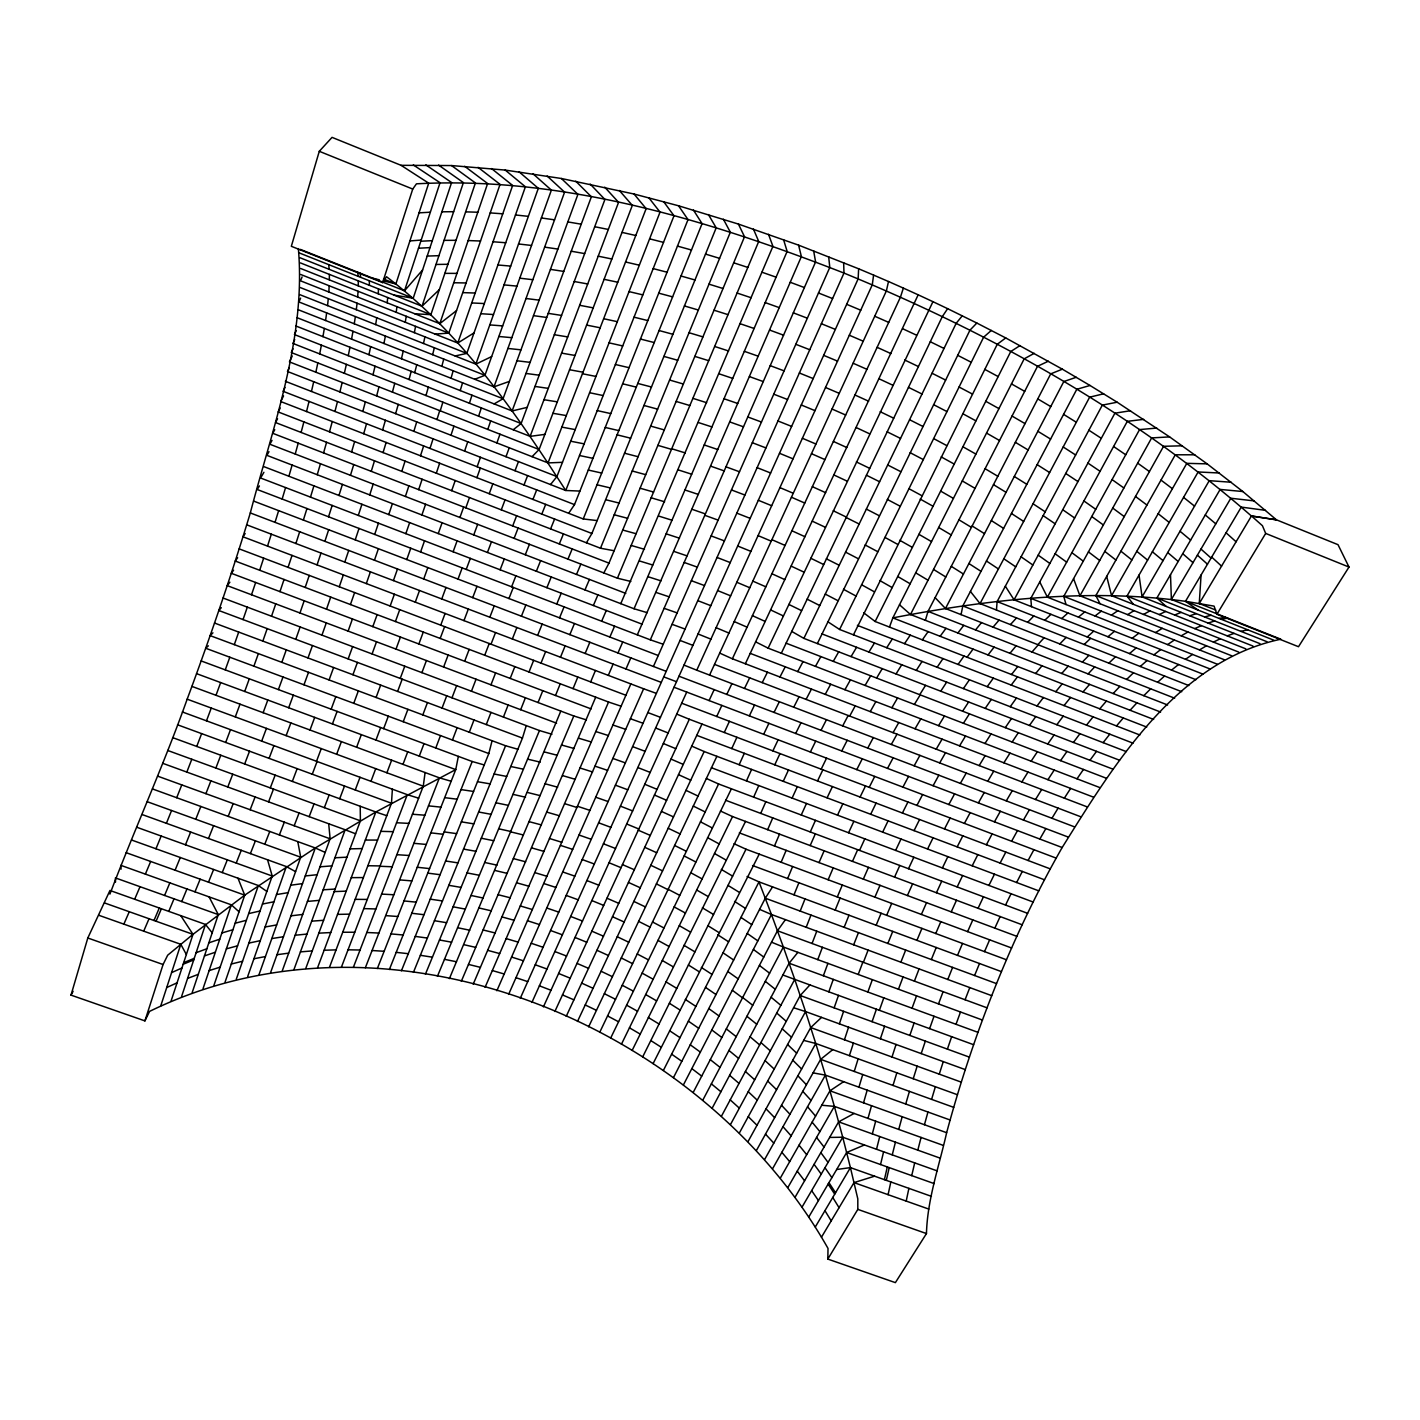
<?xml version="1.0" encoding="UTF-8"?>
<svg xmlns="http://www.w3.org/2000/svg" width="1420" height="1420" viewBox="0 0 1420 1420"><rect width="100%" height="100%" fill="white"/><g stroke="black" fill="none" stroke-linecap="round" stroke-linejoin="round"><path stroke-width="1.5" d="M358.284 285.864L358.302 280.894M109.908 894.121C134.634 829.28 163.726 764.972 187.174 699.172C210 637.722 231.3 575.686 250.311 512.939C272.746 426.852 306.188 338.776 298.36 248.589M889.47 627.072L892.843 617.878C988.923 599.364 1087.968 588.128 1185.505 601.317L1280.84 639.213C1176.736 661.188 1114.505 763.694 1062.16 847.527C1028.524 906.386 1000.851 968.546 977.972 1032.34C966.186 1065.355 955.731 1098.831 946.643 1132.698C939.153 1166.033 927.366 1199.35 926.461 1233.572L895.381 1282.633L827.824 1259.079L828.02 1248.428C700.894 1023.483 389.861 894.298 149.579 1011.377L144.911 1020.891L71 995.118L87.809 937.999L109.961 890.464L205.492 924.438L212.201 932.816M378.288 293.816L378.465 288.899M579.91 491.072L565.746 490.486C515.336 412.421 461.482 333.363 386.506 276.74L382.619 282.598L291.331 246.299L319.287 151.301L332.049 137.367L401.061 165.323L451.524 165.554L505.218 170.08L561.397 178.494L634.048 194.025L678.529 205.776L738.418 224.076L798.59 245.145L858.639 268.788L858.141 278.87L531.897 1002.449M328.836 292.023L329.192 285.757M329.476 967.304L391.476 803.259L392.381 789.183M1215.715 610.05L1199.261 603.518L1201.071 575.011M357.662 297.029L358.053 291.26M996.449 610.05L997.124 601.565L1102.328 405.126L1117.149 402.215L1169.619 436.898L1207.142 463.861L1242.837 491.533L1276.456 519.827L1338.013 544.677L1349 567.059L1298.501 646.721L1216.905 614.274L1214.1 606.127L1185.505 601.317L1241.257 507.1L1265.504 510.348M387.216 302.815L387.678 297.543M327.558 305.602L328.286 298.626M356.296 309.72L357.077 303.188M396.215 312.311L396.925 306.667M353.367 967.322L423.267 786.183L425.095 772.533M858.639 268.788L873.584 275.089L872.288 284.817L696.759 670.204L683.996 665.092M325.57 320.512L326.653 312.897M354.255 323.778L355.373 316.571M375.661 324.594L376.744 317.796M405.268 322.269L406.226 316.287M322.943 336.647L324.346 328.428M351.556 339.131L352.994 331.304M414.356 332.67L415.563 326.351M319.695 353.899L321.399 345.131M458.341 756.381L455.749 769.604L377.365 968.493M383.915 343.48L385.406 336.061M961.056 614.611L962.813 605.932L1076.786 389.293L1090.01 385.477L1117.149 402.215M348.255 355.674L349.977 347.261M368.952 354.716L370.673 346.658M906.208 1201.089L908.889 1188.362M315.844 372.2L317.849 362.934M888.086 1194.681L890.837 1181.955M423.497 343.48L424.935 336.842M873.584 275.089L888.494 281.515L886.382 290.905L709.574 675.103M344.35 373.3L346.373 364.354M886.311 1180.357L889.222 1167.63M884.394 1179.665L887.305 1166.938M311.459 391.441L313.714 381.714M401.452 358.763L403.227 351.095M911.729 1175.636L914.693 1162.891M372.998 374.791L375.058 366.2M880.542 1164.542L883.595 1151.797M432.656 354.698L434.342 347.758M339.895 391.92L342.184 382.495M306.525 411.551L309.045 401.398M892.257 1154.886L895.434 1142.159M876.513 1149.277L879.726 1136.55M401.416 970.783L488.817 753.558L492.083 740.725M414.711 372.697L416.752 364.78M917.817 1150.147L921.065 1137.438M334.942 411.463L337.481 401.594M376.637 395.949L378.998 386.861M409.049 379.53L411.196 371.312M301.111 432.425L303.88 421.9M392.417 392.115L394.76 383.329M441.833 366.307L443.75 359.082M872.324 1133.906L875.678 1121.179M362.81 411.445L365.366 401.86M329.476 431.822L332.262 421.545M898.736 1129.432L902.179 1116.723M295.218 454.027L298.218 443.146M867.993 1118.428L871.507 1105.718M924.438 1124.729L927.952 1112.037M323.565 452.927L326.582 442.294M395.63 413.664L398.257 404.398M451.027 378.27L453.157 370.762M363.697 433.739L366.537 423.746M425.964 395.559L428.361 387.11M863.537 1102.843L867.176 1090.152M288.899 476.25L292.112 465.05M382.601 429.994L385.423 420.249M351.592 451.968L354.627 441.567M905.729 1104.032L909.421 1091.377M317.228 474.724L320.458 463.754M925.379 620.309L928.023 611.381L1050.711 373.868L1062.355 369.182L1090.01 385.477M282.154 499.041L285.58 487.575M858.94 1087.188L862.721 1074.532M931.591 1099.382L935.372 1086.744M460.222 390.589L462.565 382.814M310.483 497.124L313.909 485.853M350.474 475.309L353.74 464.571M383.063 452.589L386.133 442.454M413.859 431.325L416.717 421.9M440.236 410.824L442.862 402.18M425.432 974.173L522.453 738.08L526.27 725.62M893.002 1085.448L896.836 1072.81M275.036 522.347L278.639 510.632M371.259 471.334L374.489 460.825M436.969 419.521L439.721 410.628M854.236 1071.461L858.141 1058.823M338.972 495.473L342.397 484.397M303.365 520.075L306.969 508.537M913.237 1078.738L917.16 1066.154M267.528 546.114L271.327 534.186M328.552 516.791L332.156 505.431M469.416 403.227L471.972 395.204M369.733 494.923L373.194 484.06M401.789 471.369L405.073 461.109M849.391 1055.646L853.42 1043.043M939.259 1074.159L943.27 1061.61M295.892 543.505L299.673 531.737M420.498 455.784L423.639 445.951M429.994 448.418L433.082 438.815M144.911 1020.891L163.069 964.517L167.684 955.198L192.996 934.342L244.719 895.15L315.311 847.971L375.839 811.991L455.749 769.604L196.563 673.648M382.619 282.598L412.741 189.055L416.468 183.819C563.775 175.956 708.26 220.118 843.977 273.066C990.645 333.256 1131.687 411.321 1251.428 516.028L1276.456 519.827L1251.464 515.957L1199.261 603.518M888.494 281.515L903.368 288.1L900.457 297.117L732.383 658.791L719.745 653.111M358.302 515.442L361.923 504.278M450.974 435.265L453.938 426.16M891.991 1057.013L896.055 1044.463M259.683 570.272L263.658 558.149M160.726 1005.963L180.801 944.3L98.974 915.332M383.453 280.858L395.896 283.929L428.716 183.162L401.061 165.323M324.878 541.34L328.677 529.731M171.039 1001.171L192.996 934.342L180.748 915.634M300.348 249.387L404.505 290.798L440.04 182.701L413.327 164.951M288.065 567.379L292.023 555.397M844.438 1039.777L848.574 1027.21M181.529 996.698L205.492 924.438M394.21 295.147L413.22 298.218L451.595 182.523L425.84 164.88M355.231 539.866L359.029 528.435M388.76 514.59L392.399 503.638M405.374 496.467L408.889 485.871M478.611 416.184L481.344 407.913M921.207 1053.587L925.361 1041.091M317.068 564.894L321.009 553.072M418.669 489.651L422.13 479.25M251.517 594.767L255.653 582.484M192.197 992.544L218.29 914.604L209.077 896.872M299.886 257.695L422.024 306.188L463.399 182.594L438.567 165.093M374.685 534.435L378.465 523.163M436.313 473.215L439.65 463.222M880.382 1038.765L884.589 1026.234M279.953 591.643L284.053 579.466M344.794 562.107L348.734 550.428M203.007 988.728L231.371 904.842L120.806 865.33L121.073 869.146M414.835 313.767L430.881 314.672L475.416 182.931L451.524 165.554M305.176 587.454L309.258 575.402M464.589 451.081L467.748 441.798M839.362 1023.856L843.604 1011.306M213.976 985.214L244.719 895.15L237.992 878.234M300.596 268.469L439.792 323.671L487.628 183.517L464.677 166.3M947.406 1049.114L951.648 1036.689M243.051 619.582L247.328 607.139M339.273 586.762L343.356 574.869M374.454 560.226L378.412 548.706M909.83 1035.428L914.107 1022.986M271.522 616.227L275.764 603.89M299.957 612.996L304.182 600.766M225.088 982.036L258.351 885.53L131.527 840.001M435.106 334.073L448.773 333.132L500.053 184.351L478.025 167.311M405.836 533.654L409.652 522.613M421.9 514.981L425.592 504.26M487.77 429.426L490.699 420.923M872.075 1021.69L876.406 1009.212M326.511 609.18L330.718 597.092M366.325 583.584L370.407 571.834M236.306 979.161L272.214 876.016L267.563 859.792M302.105 276.953L300.49 280.805L457.772 343.036L512.638 185.434L491.551 168.572M451.684 490.681L455.216 480.546M834.143 1007.863L838.51 995.367M234.3 644.627L238.72 632.077M262.842 641.077L267.208 628.616M350.42 604.547L354.627 592.566M449.394 978.646L560.811 711.101M295.768 639.319L300.135 626.966M247.648 976.605L286.343 866.573L142.089 814.53M455.074 355.958L466.807 353.402L525.4 186.765L505.218 170.08M406.777 559.551L410.77 548.226M477.138 466.754L480.475 457.275M321.95 635.148L326.298 622.883M393.411 580.585L397.511 568.994M259.097 974.369L300.703 857.218L297.792 841.616M299.638 294.579L475.86 364.159L538.322 188.31L519.063 171.82M420.586 551.972L424.527 540.825M929.621 1028.648L934.005 1016.258M348.113 631.101L352.444 618.96M438.248 533.583L442.099 522.755M476.907 477.688L480.351 467.997M496.893 442.933L500 434.2M879.388 1010.294L883.808 997.869M253.878 666.193L258.387 653.608M281.817 662.341L286.29 649.845M307.998 657.957L312.453 645.55M390.163 606.02L394.387 594.234M270.634 972.434L315.311 847.971L152.472 788.934M474.741 379.264L484.93 375.324L551.386 190.102L533.05 173.826M828.818 991.834L833.274 979.392M225.265 669.885L229.809 657.229M372.803 626.646L377.134 614.629M459.92 517.484L463.683 507.029M465.813 507.845L469.505 497.568M348.166 658.933L352.621 646.65M395.434 621.534L399.73 609.659M423.728 578.987L427.846 567.592M282.278 970.801L330.132 838.812L328.695 823.76M298.076 309.666L493.983 386.861L564.592 192.126L547.161 176.044M278.391 689.587L282.988 677.003M303.969 684.813L308.53 672.299M329.085 679.967L333.611 667.524M372.075 653.946L376.513 641.787M415.279 602.151L419.521 590.507M956.015 1024.299L960.506 1011.998M244.702 691.469L249.316 678.813M352.923 674.748L357.432 662.412M293.976 969.487L345.166 829.759L162.661 763.285M494.142 403.919L503.053 398.736L577.922 194.345L561.397 178.494M453.122 551.776L457.116 540.825M867.833 992.03L872.359 979.658M912.048 1008.218L916.539 995.864M216 695.303L220.668 682.576M288.686 707.764L293.336 695.143M396.002 649.117L400.44 637.047M489.226 493.716L492.846 483.865M505.981 456.707L509.265 447.761M823.369 975.753L827.913 963.363M263.126 712.716L267.812 700.024M331.18 709.183L335.812 696.652M353.757 703.326L358.355 690.865M441.762 598.956L446.004 587.472M305.761 968.458L360.396 820.813L360.219 806.276M295.821 325.979L512.105 410.966L591.377 196.794L575.739 181.174M473.747 534.932L477.67 524.335M235.294 716.905L240.015 704.178M310.004 730.022L314.707 717.384M332.44 723.952L337.108 711.384M376.087 697.486L380.666 685.115M400.245 678.423L404.771 666.228M418.864 643.988L423.284 632.06M458.021 579.094L462.192 567.894M286.13 735.649L290.869 722.957M397.618 691.433L402.197 679.168M440.733 625.173L445.099 613.458M466.222 569.438L470.339 558.379M317.583 967.73L375.839 811.991L386.772 815.701M513.241 429.745L521.122 423.515L604.92 199.457L590.188 184.067M206.486 720.827L211.26 708.065M261.67 741.134L266.445 728.389M336.647 754.268L341.404 741.63M356.615 747.24L361.337 734.655M375.98 740.068L380.666 727.555M383.648 728.655L388.317 716.177M403.245 721.733L407.913 709.343M421.9 672.654L426.426 660.548M440.182 638.45L444.62 626.646M817.778 959.636L822.411 947.3M858.212 974.475L862.845 962.156M898.452 989.243L903.067 976.96M938.496 1003.922L943.093 991.675M269.09 758.369L273.9 745.624M316.5 761.28L321.275 748.588M312.276 774.219L317.086 761.493M355.248 789.981L360.023 777.29M370.975 781.319L375.732 768.664M386.879 772.782L391.636 760.179M402.978 764.368L407.717 751.819M422.823 714.899L427.455 702.598M515.016 470.73L518.46 461.589M501.278 509.851L505.059 499.858M294.721 339.575L292.928 343.427L530.121 436.366L618.57 202.315L604.725 187.174M443.626 667.009L448.152 655.028M225.673 742.447L230.502 729.667M292.325 781.426L297.153 768.664M324.346 807.66L329.174 794.916M339.7 798.75L344.51 786.041M487.433 552.469L491.497 541.748M463.967 620.611L468.334 609.056M472.718 597.642L476.996 586.336M419.29 756.115L424.012 743.636M442.064 708.047L446.714 695.835M435.78 748.003L440.484 735.596M244.666 763.978L249.53 751.198M309.169 816.66L314.033 803.897M451.986 697.806L456.619 685.683M452.447 740.033L457.151 727.697M196.741 746.441L201.64 733.625M270.279 787.922L275.161 775.142M294.188 825.748L299.087 812.985M341.404 967.18L407.291 794.667L418.634 798.182M532.056 456.672L539.103 449.501L632.326 205.385L619.351 190.493M464.659 661.259L469.186 649.401M215.875 768.06L220.792 755.245M268.575 801.874L273.492 789.094M471.44 691.238L476.055 679.221M469.292 732.223L473.996 719.976M812.062 943.483L816.766 931.2M863.378 962.369L868.099 950.122M914.391 981.113L919.095 968.919M227.786 787.017L232.738 774.219M250.151 809.755L255.103 796.957M279.385 834.942L284.32 822.162M523.998 484.966L527.619 475.629M512.691 525.95L516.614 515.779M500.124 569.793L504.313 558.947M292.236 356.012L289.431 361.887L548.031 462.92L646.135 208.651L634.048 194.025M489.829 617.238L494.231 605.843M484.717 655.259L489.243 643.526M486.297 724.573L491 712.414M965.085 999.751L969.789 987.592M186.819 772.09L191.806 759.256M264.794 844.226L269.764 831.463M514.111 538.375L518.122 528.045M491.018 644.201L495.527 632.592M490.965 684.83L495.598 672.92M473.215 984.167L595.708 697.184M205.9 793.673L210.905 780.858M365.348 967.765L439.419 777.841L451.152 781.266M550.516 484.557L556.906 476.57L660.034 212.112L648.816 197.753M503.425 717.064L508.129 705.012M228.194 816.393L233.199 803.596M250.399 853.597L255.405 840.835M511.608 586.797L515.904 575.828M508.946 598.53L513.294 587.436M510.206 678.423L514.839 666.637M806.187 927.295L810.98 915.083M532.926 499.432L536.689 489.9M512.354 638.982L516.88 627.516M520.678 709.716L525.4 697.77M853.668 944.797L858.461 932.62M176.701 797.721L181.778 784.905M236.217 863.04L241.258 850.296M525.293 554.759L529.429 544.286M521.424 616.191L525.861 604.991M900.866 962.192L905.676 950.051M947.797 979.481L952.607 967.393M195.765 819.269L200.841 806.471M208.509 838.492L213.586 825.712M389.382 969.505L472.203 761.51L484.238 764.954M568.657 513.294L574.514 504.615L688.025 219.603L678.529 205.776M529.003 671.997L533.654 660.335M222.23 872.572L227.324 859.846M538.056 702.527L542.777 690.706M800.17 911.09L805.034 898.931M541.801 514.093L545.688 504.384M536.352 571.248L540.612 560.651M283.538 395.949L280.698 401.523L583.247 518.957L702.083 223.632L693.457 210.089M537.63 635.397L542.174 624.108M540.984 663.122L545.635 651.602M844.137 927.331L849 915.208M166.406 823.298L171.571 810.518M185.487 844.793L190.635 832.049M208.491 882.175L213.621 869.484M555.522 695.498L560.243 683.801M887.855 943.466L892.736 931.396M413.433 972.345L505.573 745.748L517.856 749.263M586.424 542.795L591.891 533.494L716.195 227.821L708.42 214.562M194.984 891.831L200.167 879.193M550.587 528.932L554.616 519.045M546.878 587.702L551.244 576.964M793.993 894.831L798.91 882.743M931.343 959.529L936.241 947.495M560.474 657.229L565.142 645.851M835.173 910.078L840.107 898.043M974.599 975.505L979.498 963.523M155.951 848.769L161.188 836.043M175.086 870.211L180.304 857.52M556.764 604.05L561.22 593.205M559.551 617.842L564.077 606.855M277.557 418.758L275.551 422.556L600.482 548.226L730.341 232.188L723.401 219.23M573.059 688.629L577.816 677.056M181.742 901.576L186.961 888.973M559.303 543.949L563.456 533.902M787.639 878.572L792.609 866.555M876.158 925.254L881.11 913.255M569.846 634.634L574.443 623.54M437.431 976.285L539.458 730.554L551.936 734.246M603.802 572.934L608.985 563.119L744.524 236.732L738.418 224.076M853.455 634.846L997.248 344.297L1005.733 337.942L1062.355 369.182M916.93 940.359L921.917 928.396M164.578 895.452L169.85 882.849M567.947 559.125L572.207 548.919M590.667 681.919L595.441 670.488M145.373 874.099L150.68 861.461M168.767 911.374L174.021 898.824M585.147 653.466L589.832 642.248M272.036 440.395L269.906 444.265L617.416 578.188L758.724 241.453L753.452 229.099M781.124 862.277L786.147 850.332M837.303 896.996L842.308 885.033M957.506 955.376L962.511 943.448M576.502 574.443L580.869 564.095M496.876 990.734L630.853 683.925M156.076 921.243L161.383 908.747M461.322 981.273L573.804 715.982L586.424 719.904M620.771 603.66L772.924 246.334L768.504 234.282M886.666 915.314L891.707 903.404M153.981 920.497L159.288 908.001M584.969 589.921L589.442 579.431M608.31 675.37L613.12 664.098M828.144 879.761L833.203 867.886M134.669 899.25L140.03 886.701M774.468 845.983L779.527 834.126M143.704 931.165L149.047 918.74M593.365 605.506L597.909 594.891M263.8 466.612L634.048 608.754L787.141 251.375L783.556 239.643M903.368 288.1L918.172 294.81L745.358 663.761M935.744 933.526L940.821 921.669M601.654 621.232L606.287 610.476M609.872 637.047L614.576 626.167M874.897 897.156L880.009 885.317M300.614 298.129L298.945 301.963L484.93 375.324M617.984 652.969L622.741 641.964M485.072 987.326L608.559 702.03L621.268 706.272M637.314 634.864L801.377 256.558L798.59 245.145M625.989 668.98L630.817 657.868M767.652 829.688L772.746 817.902M819.02 862.597L824.132 850.793M984.521 951.631L989.633 939.827M123.859 924.136L129.273 911.729M259.416 485.924L257.268 489.527L650.324 639.834L815.595 261.919L813.642 250.825M760.712 813.411L765.841 801.714M921.385 914.444L926.532 902.676M810.181 845.574L815.328 833.859M863.324 879.104L868.49 867.354M508.608 994.39L643.633 688.771L656.377 693.386M653.413 666.477L829.795 267.421L828.659 256.665M753.647 797.135L758.795 785.544M967.606 931.626L972.806 919.911M907.398 895.541L912.616 883.843M520.288 998.295L843.977 273.066L843.658 262.647M746.458 780.911L751.606 769.409M810.27 831.96L815.471 820.334M852.479 861.372L857.68 849.71M817.37 643.579L969.949 330.185L976.836 323.05L1005.733 337.942M543.416 1006.851L686.747 692.072M739.163 764.723L744.311 753.31M951.24 911.871L956.494 900.245M801.253 815.009L806.471 803.471M894.564 877.098L899.818 865.49M731.761 748.571L736.909 737.282M296.265 330.611L294.455 334.57L521.122 423.515M792.111 798.075L797.348 786.644M859.544 850.403L864.816 838.847M554.865 1011.484L689.321 719.265L1056.178 858.124M566.225 1016.365L701.995 724.058M724.289 732.489L729.418 721.307M994.834 928.13L1000.159 916.539M716.727 716.496L721.839 705.42M936.437 892.736L941.744 881.181M709.095 700.575L714.171 689.605M783.236 781.337L788.49 769.995M848.574 832.759L853.881 821.31M781.319 653.235L942.33 316.571L947.637 308.673L976.836 323.05M908.498 868.738L913.841 857.254M774.752 764.812L780.006 753.594M978.078 908.303L983.456 896.801M577.478 1021.477L704.178 751.535L1044.463 879.779M837.516 815.151L842.841 803.791M293.017 348.805L291.26 352.533L539.103 449.501M588.643 1026.82L716.887 756.327M755.653 641.858L768.131 648.159L932.94 301.679L947.637 308.673M772.87 750.896L778.142 739.784M827.079 797.845L832.422 786.591M895.629 850.42L901.008 839.025M726.791 694.416L731.921 683.641M957.169 886.967L962.6 875.554M749.352 715.875L754.553 704.995M763.676 734.3L768.912 723.312M599.684 1032.393L718.591 783.982L1033.121 902.019M817.529 780.965L822.872 769.817M882.672 832.138L888.086 820.849M610.618 1038.197L731.406 788.792M791.65 631.367L803.88 638.379L956.175 323.316L962.281 315.79M942.401 867.975L947.868 856.65M1005.555 905.072L1011.058 893.73M289.289 367.691L287.461 371.472L556.906 476.57M870.673 814.281L876.104 803.099M744.506 688.434L749.689 677.837M621.445 1044.215L732.542 816.571L1022.151 924.775M821.186 769.178L826.564 758.156M927.58 849.018L933.082 837.8M632.131 1050.463L745.535 821.417M1133.018 743.175L839.593 629.468L983.634 337.179L991.32 330.434M810.359 752.014L815.737 741.098M860.076 797.046L865.525 785.952M774.042 712.414L779.332 701.728M795.679 733.483L801.022 722.691M988.923 885.423L994.461 874.188M642.674 1056.924L746.015 849.213L1011.59 947.992M914.054 830.629L919.574 819.517M285.029 387.447L283.095 391.299L574.514 504.615M972.221 865.809L977.812 854.662M762.221 682.629L767.439 672.21M653.093 1063.615L759.238 854.13M1146.721 727.075L875.146 621.498L1010.756 351.521L1020.039 345.575M869.217 787.354L874.72 776.42M902.41 813.021L907.948 802.016M663.353 1070.503L758.99 881.873L1001.437 971.635M793.745 707.231L799.087 696.723M856.775 769.622L862.277 758.795M957.186 846.888L962.813 835.847M673.471 1077.602L765.291 898.203L772.551 886.896M1160.601 712.059L910.486 614.505L1037.505 366.307L1048.368 361.195M821.026 730.306L826.458 719.709M841.74 750.985L847.225 740.281M1016.631 882.512L1022.311 871.436M280.237 408.002L278.196 411.942L591.891 533.494M779.953 677.003L785.224 666.797M683.41 1084.916L771.45 914.498L758.99 881.873L747.062 876.495M944.513 828.925L950.157 817.991M916.947 805.424L922.592 794.579M806.081 699.403L811.459 689.073M693.208 1092.424L777.468 930.774L785.42 919.645M1174.642 698.196L945.471 608.523L1063.811 381.536L1076.254 377.276M1000.106 863.058L1005.821 852.089M702.811 1100.127L783.361 947.016L771.45 914.498L759.576 909.35M902.925 787.124L908.569 776.385M842.681 725.904L848.184 715.503M887.535 768.397L893.162 757.783M712.254 1108.026L789.129 963.221L797.88 952.341M1188.806 685.541L980.031 603.606L1089.637 397.174L1103.642 393.802M986.403 844.758L992.154 833.895M867.744 748.109L873.318 737.601M797.703 671.589L803.045 661.596M964.428 823.387L970.18 812.63M274.752 429.692L272.8 433.331L608.985 563.119M721.502 1116.12L794.738 979.392L783.361 947.016L771.522 942.188M825.233 694.362L830.682 684.245M730.554 1124.409L800.223 995.509L809.915 984.93M1203.059 674.18L1014.057 599.808L1114.895 413.184L1130.497 410.735M948.826 804.536L954.595 793.886M1028.08 860.502L1033.92 849.692M849.692 716.071L855.23 705.846M739.412 1132.894L805.548 1011.572L794.738 979.392L782.881 975.007M1031.47 606.659L1030.813 598.352L1127.32 421.332L1143.704 419.361M933.1 785.721L938.851 775.178M71 995.118L73.094 991.32M914.178 765.788L919.911 755.387M748.056 1141.538L810.731 1027.565L821.541 1017.377M1217.348 664.223L1047.392 597.181L1139.568 429.586L1156.732 428.077M1011.608 841.261L1017.483 830.576M815.471 666.37L820.866 656.59M891.316 744.471L896.996 734.175M756.487 1150.378L815.772 1043.487L805.548 1011.572L793.602 1007.738M1066.012 604.529L1063.775 596.329L1151.656 437.91L1169.619 436.898M268.983 451.666L266.924 455.376L625.776 593.4M844.918 689.712L850.456 679.825M994.461 821.843L1000.355 811.281M764.705 1159.377L820.653 1059.338L832.759 1049.646M1231.637 655.756L1079.945 595.797L1163.566 446.306L1182.31 445.791M870.265 711.615L875.874 701.604M893.073 732.667L898.771 722.531M978.38 802.939L984.273 792.484M772.675 1168.553L825.393 1075.118L815.772 1043.487L803.684 1040.381M1100.021 603.731L1095.867 595.566L1175.281 454.791L1194.823 454.791M960.364 783.378L966.239 773.066M780.432 1177.908L829.972 1090.791L843.622 1081.685M1245.872 648.869L1111.558 595.672L1186.818 463.346L1207.142 463.861M833.274 661.365L838.705 651.816M939.685 762.93L945.525 752.724M787.922 1187.404L834.374 1106.375L825.393 1075.118L813.092 1072.881M1133.408 604.316L1126.965 596.116L1198.143 471.972L1219.265 473.002M1039.848 839.06L1045.865 828.57M795.164 1197.078L838.634 1121.853L854.148 1113.457M1260.001 643.668L1142.088 596.879L1209.254 480.67L1231.158 482.232M865.082 685.452L870.691 675.796M263.907 472.31L260.588 478.007L642.231 624.232M936.224 749.174L942.081 739.128M1023.43 820.05L1029.447 809.702M802.158 1206.894L842.734 1137.225L834.374 1106.375L821.754 1105.239M1166.139 606.429L1156.892 597.997L1220.153 489.421L1242.837 491.533M891.884 707.746L897.582 697.948M915.048 728.779L920.834 718.857M808.867 1216.851L846.657 1152.49L864.443 1144.964M1273.953 640.242L1171.376 599.471L1230.82 498.242L1254.286 500.905M1006.283 800.88L1012.3 790.638M851.077 656.59L856.579 647.289M815.311 1226.951L850.42 1167.613L842.734 1137.225L829.635 1137.438M987.752 781.266L993.751 771.166M821.47 1237.193L854.006 1182.611L874.596 1176.186M876.619 678.068L882.246 668.625M979.161 765.593L985.16 755.635M827.824 1259.079L857.822 1209.379L857.804 1198.853L850.42 1167.613L836.664 1169.512M1216.905 614.274L1265.681 533.423L1262.433 525.72L1251.464 515.957M914.391 704.427L920.195 694.877M959.583 745.837L965.529 736.022M1051.954 818.257L1058.113 808.122M938.567 725.655L944.46 715.982M868.898 652.046L874.471 642.994M1035.535 799.513L1041.694 789.502M896.038 673.95L901.753 664.755M919.734 694.699L925.556 685.345M1021.868 781.923L1028.009 772.054M1003.869 762.806L1009.993 753.097M984.983 743.476L991.053 733.909M963.417 723.277L969.416 713.834M886.719 647.733L892.346 638.929M1064.343 798.164L1070.644 788.402M916.29 670.382L922.077 661.436M940.75 691.221L946.661 682.132M962.618 711.225L968.635 701.977M1047.924 779.686L1054.208 770.066M1031.133 761.209L1037.381 751.73M1012.14 742.021L1018.335 732.702M245.163 533.529L242.98 536.795L643.633 688.771M904.54 643.668L910.238 635.148M937.129 667.258L943.004 658.596M1005.289 727.661L1011.484 718.52M985.214 708.385L991.337 699.403M963.399 688.593L969.416 679.772M1077.017 778.817L1083.46 769.445M1060.562 760.641L1066.97 751.428M922.361 639.852L928.112 631.616M1047.729 744.027L1054.101 734.974M958.056 664.436L964.02 656.058M1029.447 725.46L1035.748 716.585M237.655 557.723L235.258 561.042L608.559 702.03M987.219 686.677L993.343 678.139M1010.241 706.716L1016.471 698.019M940.146 636.284L945.969 628.332M1089.956 760.286L1096.506 751.357M967.073 657.229L973.055 649.117M1073.431 742.447L1079.945 733.678M233.59 570.219L231.282 573.289L591.128 708.917M1056.817 724.732L1063.26 716.141M1011.218 685.079L1017.448 676.825M1037.008 705.971L1043.38 697.557M957.896 632.983L963.772 625.35M988.036 654.939L994.124 647.129M1011.537 674.518L1017.767 666.512M229.88 582.218L227.218 585.626L573.804 715.982M1103.127 742.642L1109.783 734.175M1086.495 725.141L1093.098 716.851M1064.024 705.58L1070.538 697.468M975.54 629.93L981.486 622.599M1055.752 691.717L1062.213 683.837M1009.975 653.306L1016.152 645.798M1035.659 673.488L1041.996 665.803M1116.51 725.939L1123.255 717.97M993.059 627.125L999.059 620.132M1099.737 708.828L1106.428 701.054M404.505 290.798L422.592 269.977M221.289 607.689L218.822 610.511L539.458 730.554M1082.998 691.93L1089.601 684.369M1032.003 652.011L1038.286 644.822M1061.716 673.488L1068.195 666.14M1010.436 624.587L1016.507 617.913M1037.842 644.662L1044.108 637.775M1130.071 710.266L1136.905 702.829M1113.138 693.546L1119.883 686.339M1088.093 673.914L1094.678 666.903M1082.377 662.075L1088.909 655.33M1027.672 622.297L1033.813 615.978M1059.799 643.934L1066.171 637.403M212.947 632.823L210.142 635.628L505.573 745.748M1143.792 695.676L1150.697 688.806M1126.663 679.417L1133.462 672.796M1044.765 620.291L1050.942 614.327M422.024 306.188L439.348 289.609M1108.86 663.158L1115.516 656.768M1084.17 644.467L1090.649 638.308M208.367 645.834L205.687 648.248L488.817 753.558M1087.241 636.976L1093.702 631.154M1157.619 682.257L1164.577 676.026M1061.698 618.552L1067.929 612.978M1140.26 666.477L1147.094 660.495M1129.504 653.591L1136.231 647.875M1107.937 636.746L1114.469 631.314M1078.455 617.114L1084.738 611.913M1171.553 670.098L1178.529 664.524M439.792 323.671L456.53 310.589M1153.91 654.851L1160.744 649.543M1095.033 615.978L1101.352 611.168M1132.166 638.272L1138.804 633.249M1185.522 659.306L1192.498 654.425M1111.416 615.144L1117.788 610.742M1167.577 644.591L1174.393 640.012M1155.56 632.574L1162.234 628.332M457.772 343.036L473.996 332.919M1127.586 614.629L1133.994 610.653M1199.492 649.916L1206.45 645.798M1181.191 635.823L1187.972 632.006M1143.526 614.434L1149.969 610.884M1034.257 353.314L1024.175 358.852L892.843 617.878L1153.644 719.443M475.86 364.159L491.657 356.562M1159.217 614.558L1165.678 611.452M1213.408 642.088L1220.33 638.769M166.726 987.539L177.074 982.817M171.571 972.647L181.938 967.979M1194.717 628.616L1201.427 625.634M183.695 962.654L194.256 958.34M183.18 964.251L193.724 959.92M1174.642 615.02L1181.12 612.375M187.6 978.415L198.285 974.351M196.12 952.713L206.858 948.737M1227.235 635.858L1234.086 633.391M493.983 386.861L509.407 381.394M204.462 955.908L215.343 952.234M1189.782 615.801L1196.261 613.635M208.846 942.827L219.763 939.188M1208.101 623.078L1214.721 620.966M209.148 970.588L220.153 967.162M221.857 932.993L232.933 929.709M226.383 948.862L237.566 945.809M235.134 923.248L246.352 920.302M1204.586 616.937L1211.082 615.25M231.282 964.038L242.554 961.233M512.105 410.966L527.157 407.38M1240.902 631.367L1247.665 629.788M248.677 913.593L260.037 910.983M248.873 943.093L260.286 940.661M262.469 904.043L273.971 901.771M253.931 958.748L265.416 956.565M1219.034 618.41L1225.513 617.221M1221.289 619.315L1227.785 618.126M265.096 926.994L276.651 924.935M276.492 894.582L288.136 892.647M271.823 938.549L283.45 936.756M290.763 885.21L302.513 883.613M530.121 436.366L544.872 434.378M277.007 954.702L288.686 953.139M290.958 915.847L302.708 914.427M305.264 875.962L317.121 874.702M295.165 935.247L306.951 934.058M307.43 901.416L319.305 900.351M300.436 951.879L312.258 950.921M319.979 866.821L331.925 865.88M409.901 240.921L421.19 240.069M311.69 921.154L323.582 920.302M323.174 889.808L335.138 889.062M419.042 212.858L430.349 212.201M418.51 248.234L430.011 247.612M334.889 857.786L346.942 857.165M420.799 241.222L432.319 240.655M318.825 933.153L330.753 932.549M548.031 462.92L562.48 462.316M334.197 891.6L346.231 891.139M427.207 256.079L438.922 255.671M324.133 950.246L336.061 949.873M350.012 848.876L362.153 848.574M337.534 914.391L349.568 914.143M435.993 264.457L447.921 264.28M441.886 211.811L453.654 211.686M351.272 877.666L363.396 877.56M444.07 240.353L456.015 240.317M342.717 932.248L354.752 932.23M444.851 273.35L456.956 273.385M365.348 840.054L377.56 840.072M355.16 899.339L367.265 899.446M453.761 282.74L466.062 282.97M367.869 865.721L380.063 865.934M348.042 949.803L360.041 950.015M380.862 831.339L393.145 831.676M363.768 908.605L375.892 908.96M465.636 211.846L477.83 212.237M462.725 292.609L475.185 293.035M468.174 240.548L480.51 241.027M379.939 866.271L392.168 866.768M366.804 932.496L378.892 933.046M471.742 302.939L484.327 303.56M396.553 822.748L408.907 823.387M381.625 894.085L393.819 894.76M480.759 313.696L493.485 314.53M372.093 950.512L384.145 951.293M396.837 854.68L409.137 855.497M490.202 212.911L502.769 213.816M385.69 915.616L397.848 916.504M412.439 814.246L424.846 815.204M493.024 241.755L505.715 242.749M489.811 324.896L502.662 325.908M399.623 879.885L411.889 880.897M497.887 264.99L510.703 266.09M413.894 843.32L426.248 844.438M390.997 933.898L403.12 934.999M498.864 336.487L511.821 337.676M504.029 284.887L516.933 286.112M403.99 900.937L416.202 902.161M428.503 805.868L440.963 807.128M507.916 348.45L520.962 349.835M515.478 214.97L528.364 216.355M417.249 867.265L429.568 868.596M396.215 952.358L408.286 953.69M518.548 243.974L531.524 245.447M430.828 832.848L443.235 834.285M519.773 278.178L532.837 279.704M583.247 518.957L597.145 520.59M411.782 913.255L423.976 914.711M516.951 360.769L530.086 362.348M444.691 797.649L457.204 799.211M526.021 298.502L539.174 300.152M427.775 873.122L440.076 874.702M525.986 373.442L539.192 375.2M533.494 315.648L546.718 317.459M444.176 831.907L456.601 833.629M415.243 936.401L427.367 938.052M541.393 217.97L554.545 219.834M544.641 247.133L557.882 249.068M535.003 386.435L548.262 388.37M430.242 899.162L442.472 900.937M461.021 789.591L473.57 791.455M445.596 860.981L457.95 862.881M550.445 269.374L563.758 271.415M548.226 313.358L561.557 315.417M420.355 955.305L432.425 957.186M543.984 399.712L557.297 401.842M461.34 821.843L473.801 823.866M554.332 334.73L567.716 336.913M434.431 920.71L446.59 922.698M477.493 781.71L490.078 783.858M448.809 885.317L461.092 887.411M567.822 221.91L581.224 224.2M552.93 413.291L566.296 415.581M561.592 353.118L575.011 355.461M571.231 251.216L584.667 253.594M463.541 849.089L475.931 851.29M574.23 281.515L587.72 283.964M439.49 939.987L451.578 942.188M569.562 369.733L583.016 372.217M561.841 427.118L575.224 429.603M600.482 548.226L614.132 550.747M478.629 812.009L491.125 814.317M579.662 305.3L593.187 307.856M453.122 906.812L465.316 909.102M494.089 774.006L506.691 776.438M467.056 872.909L479.356 875.288M570.698 441.212L584.117 443.856M586.602 325.091L600.181 327.789M594.731 226.721L608.328 229.454M582.431 373.744L595.956 376.442M481.309 838.226L493.716 840.729M444.46 959.334L456.477 961.748M598.228 256.186L611.86 258.99M457.595 927.721L469.718 930.224M495.882 802.761L508.396 805.371M579.52 455.518L592.939 458.341M589.62 392.719L603.145 395.559M470.996 895.452L483.208 898.043M604.086 279.314L617.753 282.225M510.774 766.498L523.412 769.196M603.66 318.719L617.309 321.683M484.681 862.472L497.018 865.153M597.216 410.593L610.76 413.593M588.288 470.055L601.707 473.055M498.668 828.783L511.111 831.552M609.056 342.859L622.705 345.93M463.666 944.637L475.7 947.371M622.013 232.383L635.787 235.507M512.975 794.348L525.506 797.223M625.563 261.99L639.337 265.203M479.037 907.983L491.196 910.806M615.392 364.496L629.042 367.691M605.257 427.455L618.783 430.615M596.986 484.77L610.422 487.947M527.583 759.15L540.239 762.132M494.799 870.424L507.082 873.353M629.042 291.597L642.816 294.881M622.634 383.79L636.284 387.127M617.416 578.188L630.835 581.472M510.952 831.925L523.359 834.96M634.03 317.175L647.804 320.583M373.087 278.302L379.3 279.829M468.476 964.411L480.422 967.357M617.096 434.839L630.64 438.194M605.648 499.698L619.049 503.035M527.512 792.466L540.044 795.608M483.084 929.958L495.154 932.976M649.615 238.844L663.513 242.376M640.455 339.043L654.229 342.557M498.047 894.689L510.224 897.795M544.499 751.979L557.155 755.245M653.182 268.611L667.063 272.214M637.775 383.435L651.46 387.003M624.534 453.211L638.077 456.725M513.348 858.585L525.648 861.798M614.221 514.785L627.604 518.3M529.021 821.63L541.428 824.931M658.738 293.159L672.618 296.869M643.952 405.463L657.62 409.155M487.717 950.353L499.68 953.583M659.075 330.523L672.903 334.286M632.219 470.996L645.709 474.671M545.067 783.769L557.616 787.195M502.023 916.947L514.093 920.267M622.723 530.033L636.071 533.725M677.464 246.104L691.469 250.009M561.503 745.003L574.177 748.517M663.903 356.402L677.713 360.272M516.649 882.796L528.843 886.204M650.662 426.089L664.294 429.923M531.612 847.882L543.913 851.379M681.014 276.012L694.984 279.988M640.101 488.214L653.573 492.048M546.913 812.151L559.338 815.737M684.422 305.957L698.356 310.022M669.601 380.027L683.357 384.021M631.172 545.44L644.467 549.309M492.332 970.552L504.189 973.996M657.886 445.365L671.482 449.341M562.568 775.604L575.118 779.278M506.159 938.602L518.122 942.117M634.048 608.754L647.236 612.677M578.597 738.187L591.27 741.968M520.288 905.942L532.376 909.545M689.037 332.724L702.935 336.895M651.159 497.781L664.613 501.792M676.133 401.434L689.854 405.552M534.736 872.59L546.931 876.282M705.527 254.091L719.603 258.351M639.533 560.971L652.774 565.018M549.487 838.492L561.788 842.273M671.731 448.755L685.327 452.945M708.988 284.16L723.028 288.508M694.841 356.385L708.686 360.68M564.574 803.649L576.999 807.501M658.578 516.028L671.979 520.217M579.999 767.989L592.548 771.947M511.591 957.062L523.447 960.807M692.889 398.345L706.628 402.694M714.011 310.199L727.998 314.654M595.779 731.531L608.452 735.578M527.477 920.746L539.458 924.562M678.156 469.878L691.682 474.209M647.804 576.644L660.992 580.869M543.753 883.524L555.859 887.429M714.65 346.462L728.566 350.971M666.14 533.849L679.47 538.198M560.438 845.379L572.686 849.373M733.696 262.806L747.825 267.421M698.25 422.486L711.935 426.941M577.532 806.276L589.903 810.376M684.937 489.971L698.409 494.444M737.069 293.035L751.127 297.738M718.893 373.762L732.738 378.394M656.004 592.424L669.122 596.826M595.069 766.179L607.582 770.368M515.992 977.688L527.725 981.628M704.213 444.957L717.828 449.572M613.049 725.052L625.705 729.347M531.204 943.253L543.061 947.282M673.772 551.368L687.031 555.877M740.122 323.707L754.109 328.481M650.324 639.834L663.3 644.272M546.771 908.019L558.752 912.119M724.005 398.754L737.779 403.493M691.984 509.283L705.385 513.916M562.71 871.951L574.816 876.14M579.023 835.031L591.253 839.291M761.954 272.214L776.101 277.166M744.328 351.326L758.245 356.207M710.657 466.15L724.2 470.907M664.098 608.328L677.163 612.908M595.726 797.206L608.097 801.554M87.809 937.999L163.069 964.517M857.822 1209.379L926.461 1233.572M854.006 1182.611L928.786 1209.077M729.791 421.935L743.476 426.799M684.156 562.444L697.362 567.148M612.854 758.44L625.368 762.895M846.657 1152.49L934.165 1183.606M104.476 902.925L192.996 934.342M850.42 1167.613L931.413 1196.35M838.634 1121.853L940.129 1158.134M218.29 914.604L115.41 877.915L115.517 882.122M842.734 1137.225L937.076 1170.861M765.202 302.602L779.26 307.643M630.391 718.733L643.047 723.259M136.835 827.274L272.214 876.016M825.393 1075.118L950.122 1120.007M829.972 1090.791L946.643 1132.698M126.185 852.692L244.719 895.15M834.374 1106.375L943.324 1145.407M749.423 376.584L763.25 381.572M704.781 515.3L718.147 520.128M147.307 801.732L300.703 857.218M815.772 1043.487L957.453 1094.731M820.653 1059.338L953.707 1107.351M535.251 964.783L546.966 969.008M157.584 776.119L330.132 838.812M805.548 1011.572L965.281 1069.615M550.552 930.508L562.391 934.804M810.731 1027.565L961.305 1082.146M725.975 466.825L739.5 471.777M566.207 895.434L578.171 899.801M167.666 750.452L360.396 820.813M794.738 979.392L973.623 1044.712M800.223 995.509L969.398 1057.137M769.569 330.043L783.556 335.173M672.104 624.321L685.079 629.078M177.535 724.786L391.476 803.259M783.361 947.016L982.445 1020.039M172.637 737.619L375.839 811.991M789.129 963.221L977.972 1032.34M191.895 686.392L439.419 777.841M765.291 898.203L996.52 983.616M187.174 699.172L423.267 786.183M771.45 914.498L991.71 995.668M182.381 711.97L407.291 794.667M777.468 930.774L987.024 1007.827M582.218 859.544L594.323 863.999M747.79 416.965L761.475 422.042M691.38 580.709L704.497 585.572M201.161 660.939L472.203 761.51M752.564 865.543L1006.46 959.76M598.619 822.801L610.848 827.327M790.248 282.278L804.377 287.55M615.41 785.171L627.782 789.786M739.341 832.883L1016.827 936.33M711.154 535.926L724.431 540.896M725.638 800.259L1027.601 913.326M214.526 623.043L522.453 738.08M770.226 365.65L784.088 370.868M711.438 767.741L1038.748 890.837M632.61 746.636L645.124 751.322M223.064 598.033L556.587 723.188M731.477 489.953L744.914 495.047M239.163 548.865L626.06 695.321M647.822 712.556L660.46 717.331M696.794 735.365L1050.267 868.88M250.311 512.939L666.211 671.341M678.991 676.222L1074.372 826.813M663.743 676.878L676.506 681.724M246.689 524.814L661.276 682.399M674.021 687.245L1068.231 837.072M681.724 703.219L1062.16 847.527M793.318 312.844L807.359 318.204M752.334 442.72L765.93 447.921M714.544 664.4L1086.921 806.791M253.843 501.171L658.312 655.543M696.759 670.204L1080.602 816.713M539.387 985.817L550.978 990.255M768.131 648.159L1106.286 778.231M750.257 653.378L1099.755 787.55M732.383 658.791L1093.293 797.082M680.02 640.42L692.907 645.354M554.847 951.542L566.562 956.05M803.88 638.379L1119.528 760.232M697.77 600.642L710.799 605.666M786.005 643.153L1112.872 769.125M345.166 829.759L355.603 833.788M570.663 916.468L582.502 921.03M773.776 394.192L787.55 399.517M857.396 625.368L1139.834 734.992M821.754 633.817L1126.237 751.588M586.851 880.56L598.832 885.192M285.349 381.288L565.746 490.486L674.003 215.769L663.655 201.675M717.047 557.457L730.235 562.586M603.429 843.782L615.534 848.503M795.821 344.297L809.755 349.746M736.838 513.153L750.168 518.371M962.813 605.932L1181.724 691.7M928.023 611.381L1167.613 704.977M620.416 806.134L632.663 810.927M1030.813 598.352L1210.213 669.033M297.029 317.672L503.053 398.736M997.124 601.565L1195.924 679.683M637.811 767.545L650.2 772.427M818.488 292.981L832.599 298.573M300.632 274.45L448.773 333.132M1095.867 595.566L1238.772 652.117M757.126 467.659L770.616 473.002M300.152 287.514L466.807 353.402M1063.775 596.329L1224.501 659.803M655.632 728.016L668.163 732.986M383.56 279.03L395.896 283.929M299.23 252.92L413.22 298.218M1156.892 597.997L1266.995 641.716M300.348 262.877L430.881 314.672M1126.965 596.116L1252.955 646.064M777.965 420.977L791.632 426.408M698.036 633.977L710.905 639.142M1265.681 533.423L1349 567.059M319.287 151.301L412.741 189.055M799.371 372.998L813.198 378.572M717.615 590.578L730.625 595.832M821.381 323.724L835.368 329.404M737.69 546.008L750.878 551.368M575.029 937.466L586.726 942.241M558.628 973.481L570.201 978.185M758.316 500.266L771.663 505.715M591.838 900.564L603.678 905.41M779.509 453.282L793.034 458.837M676.754 714.118L689.321 719.265M609.056 862.756L621.037 867.673M801.288 404.984L814.973 410.646M644.804 784.284L657.069 789.342M626.699 824.008L638.822 828.996M663.353 743.53L675.778 748.677M823.671 355.355L837.534 361.124M846.675 304.306L860.733 310.199M716.106 627.693L728.957 633.072M736.803 582.271L749.813 587.756M758.067 535.606L771.255 541.162M779.917 487.61L793.283 493.272M802.389 438.265L815.932 444.034M825.517 387.483L839.255 393.358M849.32 335.226L863.236 341.208M591.821 931.165L603.482 936.188M576.999 963.381L588.537 968.351M562.48 994.923L573.911 999.84M654.442 795.04L666.619 800.312M638.272 830.203L650.307 835.422M622.439 864.602L634.349 869.75M606.961 898.239L618.747 903.333M691.788 746.157L704.178 751.535M671.003 759.079L683.304 764.422M752.866 581.135L765.841 586.815M734.246 621.587L747.08 627.178M791.472 497.231L804.749 503.053M771.93 539.689L785.065 545.44M853.118 363.236L866.91 369.306M832.031 409.031L845.663 415.03M811.495 453.69L824.949 459.601M874.738 316.234L888.707 322.393M706.343 778.479L718.591 783.982M315.311 847.971L325.18 852.426M877.116 347.332L890.943 353.598M854.964 395.008L868.596 401.203M833.38 441.442L846.852 447.548M812.364 486.669L825.659 492.704M791.881 530.76L804.998 536.724M771.912 573.751L784.852 579.626M752.422 615.659L765.22 621.463M678.529 774.681L690.723 780.201M661.454 811.423L673.506 816.89M644.769 847.332L656.679 852.728M628.457 882.423L640.242 887.766M612.517 916.734L624.161 922.024M596.933 950.299L608.434 955.518M581.667 983.119L593.063 988.284M720.437 811.015L732.542 816.571M734.016 843.711L746.015 849.213M918.172 294.81L932.94 301.679M902.623 328.712L916.486 335.155M879.104 378.82L892.772 385.193M856.224 427.562L869.697 433.863M833.966 474.99L847.261 481.22M812.293 521.175L825.41 527.317M791.188 566.136L804.128 572.207M770.634 609.943L783.396 615.943M685.966 790.337L698.019 796.052M668.163 828.25L680.073 833.913M650.804 865.277L662.554 870.868M633.835 901.416L645.461 906.954M617.256 936.738L628.74 942.223M904.7 360.005L918.403 366.555M601.05 971.244L612.41 976.676M585.235 1004.969L596.453 1010.348M880.205 411.711L893.695 418.19M856.402 461.944L869.679 468.351M833.256 510.756L846.355 517.093M810.749 558.237L823.653 564.521M788.846 604.441L801.572 610.635M930.295 341.741L944.016 348.45M908.463 387.34L922.006 394.014M887.163 431.822L900.528 438.425M693.279 806.063L705.207 811.974M866.413 475.203L879.601 481.753M674.606 845.468L686.375 851.308M846.142 517.519L859.171 524.015M656.395 883.897L668.003 889.683M638.627 921.385L650.076 927.118M826.369 558.823L839.22 565.266M621.285 957.968L632.592 963.647M932.035 373.247L945.596 380.063M807.075 599.151L819.748 605.541M604.352 993.681L615.534 999.307M909.581 419.716L922.947 426.479M887.695 464.979L900.866 471.706M957.683 355.302L971.262 362.277M866.377 509.105L879.353 515.779M933.597 404.664L946.962 411.587M845.574 552.131L858.372 558.77M700.486 821.825L712.254 827.931M825.286 594.11L837.924 600.678M684.156 855.941L695.8 861.993M910.149 452.696L923.319 459.583M668.181 889.328L679.683 895.328M652.543 921.988L663.921 927.952M887.322 499.449L900.298 506.283M637.225 953.974L648.478 959.884M622.244 985.285L633.373 991.142M959.068 387.021L972.469 394.086M607.565 1015.939L618.57 1021.779M865.117 544.96L877.879 551.759M933.65 438.585L946.82 445.631M984.77 369.36L998.171 376.584M843.48 589.3L856.047 596.063M707.55 837.658L719.194 843.941M908.96 488.711L921.899 495.704M962.724 413.681L975.931 420.87M690.635 872.661L702.119 878.909M674.092 906.883L685.434 913.078M884.962 537.417L897.688 544.375M657.922 940.359L669.122 946.519M941.211 456.903L954.222 464.074M286.343 866.573L295.591 871.649M861.62 584.774L874.152 591.696M642.088 973.108L653.164 979.232M985.764 401.292L998.952 408.623M626.593 1005.165L637.544 1011.235M920.213 499.094L933.046 506.248M1011.484 383.915L1024.69 391.352M962.92 446.785L975.895 454.08M899.73 540.274L912.368 547.392M714.509 853.526L725.975 860.005M696.688 890.02L708.012 896.464M940.644 491.107L953.423 498.402M879.726 580.496L892.186 587.596M679.292 925.68L690.475 932.07M986.545 433.082L999.52 440.519M918.935 534.346L931.52 541.623M662.288 960.506L673.328 966.86M645.692 994.55L656.572 1000.851M1012.034 416.06L1025.009 423.621M962.281 480.936L975.043 488.356M629.45 1027.814L640.189 1034.08M897.742 576.52L910.149 583.762M721.324 869.448L732.631 876.122M1037.771 398.913L1050.747 406.582M938.673 527.495L951.205 534.914M985.089 468.707L997.816 476.268M702.403 907.841L713.55 914.48M683.943 945.294L694.93 951.879M1015.353 442.312L1028.115 449.98M915.687 572.828L928.023 580.23M665.944 981.841L676.772 988.391M958.944 519.809L971.422 527.37M648.354 1017.519L659.058 1024.015M1037.86 431.289L1050.587 439.082M993.485 484.646L1006.052 492.332M728.016 885.405L739.145 892.257M933.543 569.438L945.791 576.981M1063.598 414.374L1076.307 422.255M972.132 525.986L984.504 533.672M707.959 925.733L718.928 932.549M1014.306 476.499L1026.802 484.309M688.416 964.996L699.208 971.777M951.293 566.349L963.452 574.035M1037.15 464.642L1049.611 472.541M669.37 1003.265L680.02 1010.01M991.32 520.572L1003.603 528.382M650.822 1040.576L661.294 1047.268M1063.189 446.98L1075.632 454.986M734.566 901.416L745.518 908.445M968.919 563.545L981.007 571.355M717.792 934.804L728.602 941.815M1088.891 430.224L1101.316 438.318M1011.448 513.49L1023.66 521.424M701.373 967.464L712.059 974.439M827.683 621.658L839.593 629.468M685.327 999.431L695.853 1006.389M1033.032 503.78L1045.191 511.821M1065.728 473.464L1077.94 481.575M986.438 561.006L998.42 568.958M669.601 1030.725L680.003 1037.647M740.974 917.427L751.748 924.651M1087.933 463.08L1100.074 471.298M723.028 952.802L733.661 960.009M1003.833 558.77L1015.726 566.846M1043.15 515.637L1055.131 523.803M1113.6 446.501L1125.723 454.773M705.509 987.379L715.982 994.532M688.38 1021.157L698.693 1028.293M1062.728 509.727L1074.62 517.981M258.351 885.53L266.853 891.441M1185.505 601.317L1198.178 610.139M1021.086 556.817L1032.855 565M747.24 933.455L757.818 940.874M671.625 1054.172L681.813 1061.29M1083.904 500.958L1095.725 509.301M727.768 971.493L738.187 978.877M1112.055 479.587L1123.877 487.983M1038.18 555.149L1049.841 563.438M1137.651 463.133L1149.419 471.564M708.775 1008.591L719.035 1015.957M690.262 1044.783L700.362 1052.113M1091.749 516.525L1103.358 524.974M1055.113 553.764L1066.651 562.16M753.381 949.465L763.765 957.062M1112.73 508.076L1124.249 516.596M732.312 990.255L742.518 997.816M1071.869 552.682L1083.282 561.166M1135.503 496.467L1146.934 505.041M711.81 1029.961L721.839 1037.505M1161.01 480.102L1172.388 488.711M1088.43 551.883L1099.701 560.456M863.662 612.783L875.146 621.498M759.416 965.422L769.587 973.197M691.842 1068.603L701.693 1076.129M742.678 997.514L752.724 1005.271M1104.778 551.386L1115.907 560.048M726.312 1028.896L736.217 1036.653M1158.17 513.703L1169.21 522.436M710.284 1059.639L720.047 1067.379M1183.57 497.391L1194.539 506.141M1120.912 551.191L1131.882 559.941M765.309 981.344L775.284 989.296M746.92 1016.312L756.736 1024.246M1136.781 551.315L1147.591 560.119M728.939 1050.463L738.595 1058.397M1152.383 551.759L1163.033 560.634M771.078 997.213L780.84 1005.342M711.384 1083.851L720.898 1091.749M1180.02 531.24L1190.617 540.115M1205.278 514.963L1215.786 523.838M750.079 1036.777L759.647 1044.889M1167.719 552.54L1178.174 561.468M729.631 1075.295L739.021 1083.407M776.722 1013.028L786.254 1021.335M1182.718 553.676L1192.995 562.657M899.499 604.76L910.486 614.505M760.907 1042.546L770.297 1050.853M1200.983 549.078L1211.082 558.078M1197.397 555.184L1207.461 564.202M1226.063 532.784L1236.074 541.783M745.411 1071.496L754.677 1079.786M730.217 1099.861L739.341 1108.15M231.371 904.842L239.039 911.8M782.225 1028.808L791.526 1037.292M1211.686 557.066L1221.555 566.136M765.043 1060.598L774.202 1069.082M748.234 1091.696L757.25 1100.18M787.585 1044.516L796.655 1053.178M767.688 1081.028L776.58 1089.69M748.269 1116.635L757.002 1125.279M792.804 1060.19L801.608 1069.011M766.037 1108.842L774.628 1117.664M935.123 597.642L945.471 608.523M797.862 1075.774L806.436 1084.774M781.515 1105.257L789.946 1114.256M765.504 1134.119L773.793 1143.118M802.779 1091.323L811.086 1100.482M782.988 1126.681L791.135 1135.858M807.536 1106.783L815.577 1116.102M781.852 1152.294L789.68 1161.649M812.134 1122.155L819.89 1131.651M799.034 1145.194L806.684 1154.691M970.428 591.448L980.031 603.606M816.571 1137.456L824.061 1147.094M797.241 1171.145L804.572 1180.801M820.849 1152.632L828.055 1162.43M814.086 1164.329L821.239 1174.127M824.967 1167.719L831.889 1177.659M811.636 1190.599L818.435 1200.557M828.943 1182.665L835.546 1192.747M828.109 1184.067L834.711 1194.149M1005.342 586.212L1014.057 599.808M832.759 1197.468L839.06 1207.692M824.949 1210.656L831.197 1220.88M180.801 944.3L186.357 954.524M1039.759 581.952L1047.392 597.181M1073.573 578.668L1079.945 595.797M1106.695 576.378L1111.558 595.672M1139.035 575.064L1142.088 596.879M357.769 272.214L358.142 276.332M328.73 264.652L329.156 269.321M360.236 273.19L360.591 277.308M1170.506 574.639L1171.376 599.471M369.324 280.769L369.395 285.296M329.351 274.397L329.369 279.882"/></g></svg>
